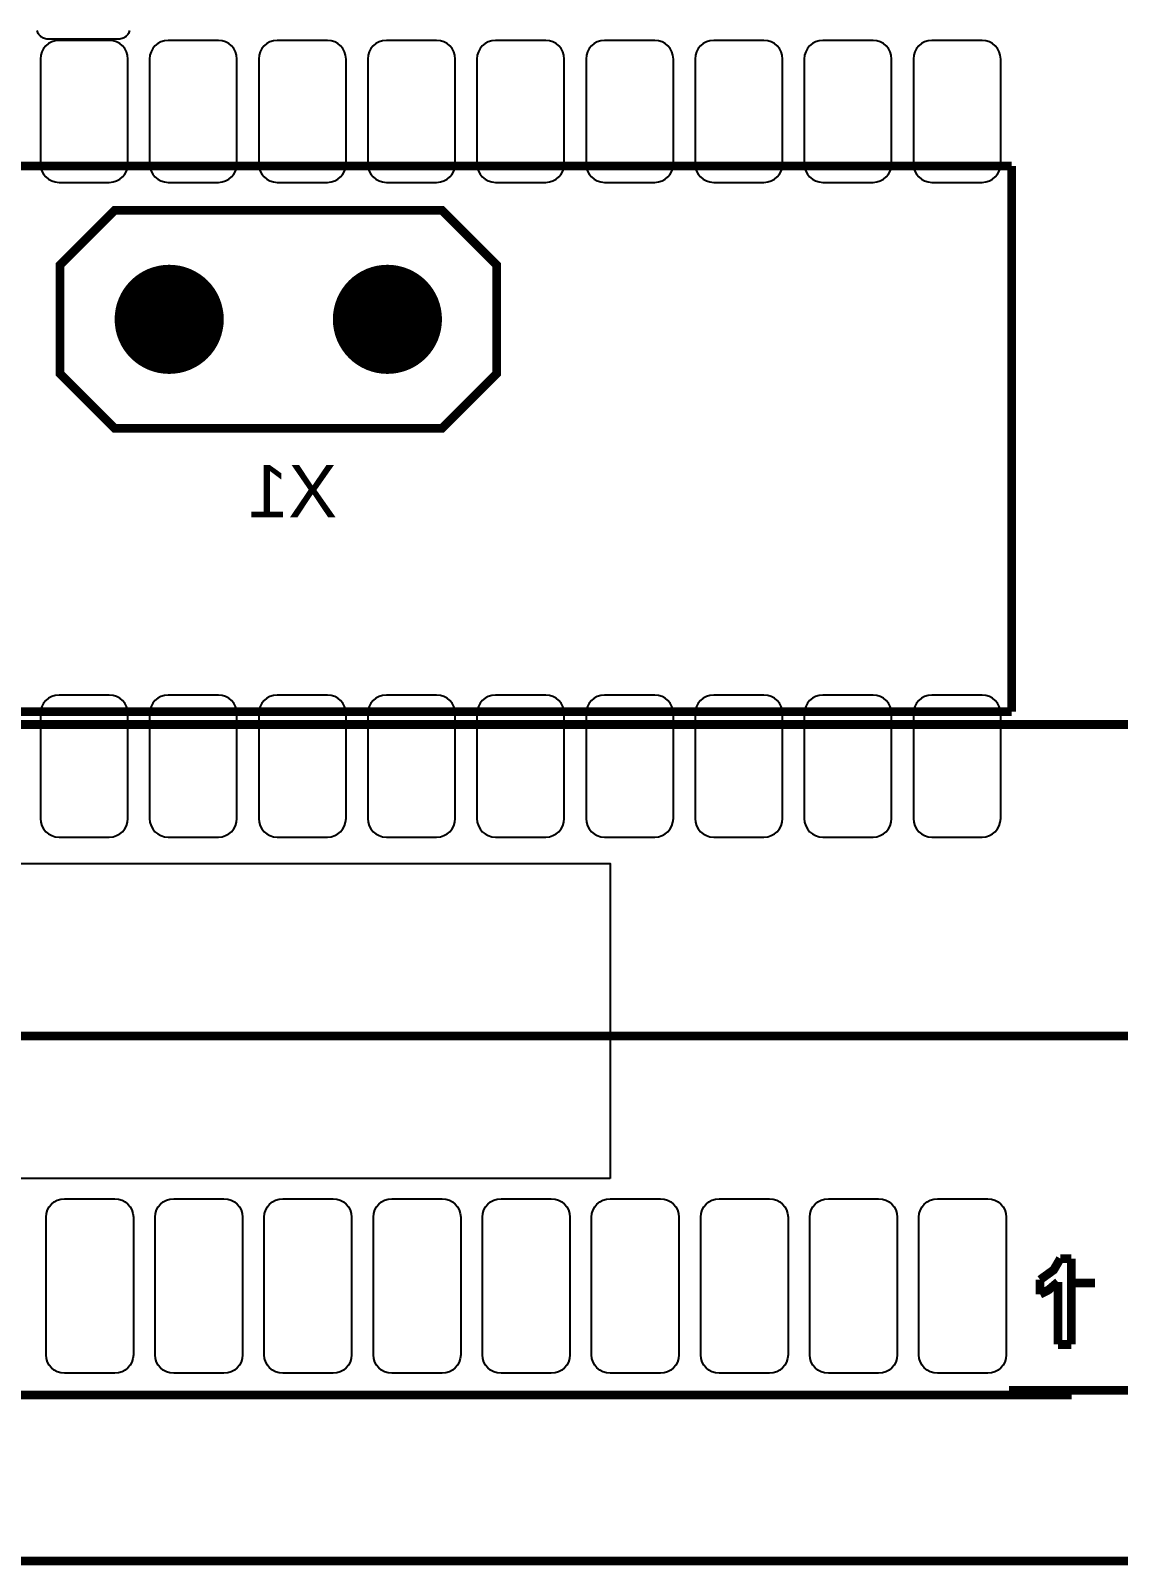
# Model space of a CAD drawing. Header units: inches. Extents: x -2.89 to 2.89, y -1.51 to 1.51.
# Drawn here: x -0.498 to 0.498, y -1.513 to -0.106 of the extents above; entities that cross this region are included whole.
import ezdxf

# ---------------------------------------------------------------- set-up
doc = ezdxf.new("R2010")
doc.units = ezdxf.units.IN
doc.layers.get('0').update_dxf_attribs({"linetype": 'CONTINUOUS'})

# ---------------------------------------------------------------- blocks, each defined once
blk = doc.blocks.new('EPAD')
at = {"const_width": 0.5}
blk.add_lwpolyline([(-0.25, 0, 1), (0.25, 0, 1)], format="xyb", close=True, dxfattribs=at)

msp = doc.modelspace()

# ---------------------------------------------------------------- linework, layer by layer
at = {"const_width": 0.008}
for points in [[(-2.883315, -1.508752), (2.883315, -1.508752), (2.883315, 1.508752), (-2.883315, 1.508752), (-2.883315, -1.508752)], [(-2.883315, -1.508752), (2.883315, -1.508752), (2.883315, 1.508752), (-2.883315, 1.508752), (-2.883315, -1.508752)], [(-2.883315, -1.508752), (2.883315, -1.508752), (2.883315, 1.508752), (-2.883315, 1.508752), (-2.883315, -1.508752)], [(-1.659228, 0.753839), (-1.659228, -0.702854), (-1.658445, -0.710904), (-1.656191, -0.718348), (-1.647848, -0.730844), (-1.635353, -0.739187), (-1.627908, -0.741441), (-1.619858, -0.742224), (1.096677, -0.742224)], [(-1.659228, 0.753839), (-1.659228, -0.702854), (-1.658445, -0.710904), (-1.656191, -0.718348), (-1.647848, -0.730844), (-1.635353, -0.739187), (-1.627908, -0.741441), (-1.619858, -0.742224), (1.096677, -0.742224)], [(-1.659228, 0.753839), (-1.659228, -0.702854), (-1.658445, -0.710904), (-1.656191, -0.718348), (-1.647848, -0.730844), (-1.635353, -0.739187), (-1.627908, -0.741441), (-1.619858, -0.742224), (1.096677, -0.742224)], [(-1.599457, -0.230406), (0.400543, -0.230406)], [(-1.599457, -0.230406), (0.400543, -0.230406)], [(-1.599457, -0.230406), (0.400543, -0.230406)], [(0.400543, -0.730406), (0.400543, -0.230406)], [(0.400543, -0.730406), (0.400543, -0.230406)], [(0.400543, -0.730406), (0.400543, -0.230406)], [(-0.121504, -0.270957), (-0.421504, -0.270957), (-0.471504, -0.320957), (-0.471504, -0.420957), (-0.421504, -0.470957), (-0.121504, -0.470957), (-0.071504, -0.420957), (-0.071504, -0.320957), (-0.121504, -0.270957)], [(-0.121504, -0.270957), (-0.421504, -0.270957), (-0.471504, -0.320957), (-0.471504, -0.420957), (-0.421504, -0.470957), (-0.121504, -0.470957), (-0.071504, -0.420957), (-0.071504, -0.320957), (-0.121504, -0.270957)], [(-0.121504, -0.270957), (-0.421504, -0.270957), (-0.471504, -0.320957), (-0.471504, -0.420957), (-0.421504, -0.470957), (-0.121504, -0.470957), (-0.071504, -0.420957), (-0.071504, -0.320957), (-0.121504, -0.270957)], [(-1.599457, -0.730406), (0.400543, -0.730406)], [(-1.599457, -0.730406), (0.400543, -0.730406)], [(-1.599457, -0.730406), (0.400543, -0.730406)], [(-1.974189, -1.027657), (1.451008, -1.027657)], [(-1.974189, -1.027657), (1.451008, -1.027657)], [(-1.974189, -1.027657), (1.451008, -1.027657)], [(0.426672, -1.251067), (0.439137, -1.242063), (0.445223, -1.231637)], [(0.426672, -1.251067), (0.439137, -1.242063), (0.445223, -1.231637)], [(0.426672, -1.251067), (0.439137, -1.242063), (0.445223, -1.231637)], [(0.445223, -1.231637), (0.455305, -1.231637)], [(0.445223, -1.231637), (0.455305, -1.231637)], [(0.445223, -1.231637), (0.455305, -1.231637)], [(0.455305, -1.231637), (0.455305, -1.310378)], [(0.455305, -1.231637), (0.455305, -1.310378)], [(0.455305, -1.231637), (0.455305, -1.310378)], [(0.426672, -1.264361), (0.426672, -1.251067)], [(0.426672, -1.264361), (0.426672, -1.251067)], [(0.426672, -1.264361), (0.426672, -1.251067)], [(0.443034, -1.253112), (0.434504, -1.260353), (0.426672, -1.264361)], [(0.443034, -1.253112), (0.434504, -1.260353), (0.426672, -1.264361)], [(0.443034, -1.253112), (0.434504, -1.260353), (0.426672, -1.264361)], [(0.443034, -1.310378), (0.443034, -1.253112)], [(0.443034, -1.310378), (0.443034, -1.253112)], [(0.443034, -1.310378), (0.443034, -1.253112)], [(0.457307, -1.254035), (0.476992, -1.254035)], [(0.457307, -1.254035), (0.476992, -1.254035)], [(0.457307, -1.254035), (0.476992, -1.254035)], [(0.455305, -1.310378), (0.443034, -1.310378)], [(0.455305, -1.310378), (0.443034, -1.310378)], [(0.455305, -1.310378), (0.443034, -1.310378)], [(0.398252, -1.352461), (1.569118, -1.352461)], [(0.398252, -1.352461), (1.569118, -1.352461)], [(0.398252, -1.352461), (1.569118, -1.352461)], [(0.455646, -1.356783), (-1.644354, -1.356783)], [(0.455646, -1.356783), (-1.644354, -1.356783)], [(0.455646, -1.356783), (-1.644354, -1.356783)]]:
    msp.add_lwpolyline(points, dxfattribs=at)
for points in [[(-0.407943, -0.10623), (-0.408185, -0.107196), (-0.408516, -0.10812), (-0.408931, -0.108997), (-0.409425, -0.109821), (-0.409994, -0.110588), (-0.410635, -0.111294), (-0.411341, -0.111935), (-0.412108, -0.112504), (-0.412932, -0.112999), (-0.413809, -0.113413), (-0.414733, -0.113744), (-0.4157, -0.113986), (-0.416705, -0.114135), (-0.417744, -0.114185), (-0.417744, -0.114185), (-0.482744, -0.114185), (-0.483783, -0.114135), (-0.484789, -0.113986), (-0.485756, -0.113744), (-0.48668, -0.113413), (-0.487556, -0.112999), (-0.48838, -0.112504), (-0.489148, -0.111935), (-0.489854, -0.111294), (-0.490494, -0.110588), (-0.491063, -0.109821), (-0.491557, -0.108997), (-0.491972, -0.10812), (-0.492303, -0.107196), (-0.492545, -0.10623)], [(0.032568, -1.158298), (-1.245779, -1.158298), (-1.245779, -0.869715), (0.032568, -0.869715), (0.032568, -1.158298)]]:
    msp.add_lwpolyline(points)
for points in [[(-0.472457, -0.245406), (-0.426457, -0.245406), (-0.422981, -0.245067), (-0.419767, -0.244094), (-0.416876, -0.242548), (-0.414371, -0.240491), (-0.412314, -0.237987), (-0.410768, -0.235096), (-0.409795, -0.231881), (-0.409457, -0.228406), (-0.409457, -0.132406), (-0.409795, -0.12893), (-0.410768, -0.125715), (-0.412314, -0.122824), (-0.414371, -0.12032), (-0.416876, -0.118263), (-0.419767, -0.116717), (-0.422981, -0.115744), (-0.426457, -0.115406), (-0.472457, -0.115406), (-0.475933, -0.115744), (-0.479147, -0.116717), (-0.482038, -0.118263), (-0.484543, -0.12032), (-0.486599, -0.122824), (-0.488145, -0.125715), (-0.489119, -0.12893), (-0.489457, -0.132406), (-0.489457, -0.228406), (-0.489119, -0.231881), (-0.488145, -0.235096), (-0.486599, -0.237987), (-0.484543, -0.240491), (-0.482038, -0.242548), (-0.479147, -0.244094), (-0.475933, -0.245067), (-0.472457, -0.245406)], [(-0.372457, -0.245406), (-0.326457, -0.245406), (-0.322981, -0.245067), (-0.319767, -0.244094), (-0.316876, -0.242548), (-0.314371, -0.240491), (-0.312314, -0.237987), (-0.310768, -0.235096), (-0.309795, -0.231881), (-0.309457, -0.228406), (-0.309457, -0.132406), (-0.309795, -0.12893), (-0.310768, -0.125715), (-0.312314, -0.122824), (-0.314371, -0.12032), (-0.316876, -0.118263), (-0.319767, -0.116717), (-0.322981, -0.115744), (-0.326457, -0.115406), (-0.372457, -0.115406), (-0.375933, -0.115744), (-0.379147, -0.116717), (-0.382038, -0.118263), (-0.384543, -0.12032), (-0.386599, -0.122824), (-0.388145, -0.125715), (-0.389119, -0.12893), (-0.389457, -0.132406), (-0.389457, -0.228406), (-0.389119, -0.231881), (-0.388145, -0.235096), (-0.386599, -0.237987), (-0.384543, -0.240491), (-0.382038, -0.242548), (-0.379147, -0.244094), (-0.375933, -0.245067), (-0.372457, -0.245406)], [(-0.272457, -0.245406), (-0.226457, -0.245406), (-0.222981, -0.245067), (-0.219767, -0.244094), (-0.216876, -0.242548), (-0.214371, -0.240491), (-0.212314, -0.237987), (-0.210768, -0.235096), (-0.209795, -0.231881), (-0.209457, -0.228406), (-0.209457, -0.132406), (-0.209795, -0.12893), (-0.210768, -0.125715), (-0.212314, -0.122824), (-0.214371, -0.12032), (-0.216876, -0.118263), (-0.219767, -0.116717), (-0.222981, -0.115744), (-0.226457, -0.115406), (-0.272457, -0.115406), (-0.275933, -0.115744), (-0.279147, -0.116717), (-0.282038, -0.118263), (-0.284543, -0.12032), (-0.286599, -0.122824), (-0.288145, -0.125715), (-0.289119, -0.12893), (-0.289457, -0.132406), (-0.289457, -0.228406), (-0.289119, -0.231881), (-0.288145, -0.235096), (-0.286599, -0.237987), (-0.284543, -0.240491), (-0.282038, -0.242548), (-0.279147, -0.244094), (-0.275933, -0.245067), (-0.272457, -0.245406)], [(-0.172457, -0.245406), (-0.126457, -0.245406), (-0.122981, -0.245067), (-0.119767, -0.244094), (-0.116876, -0.242548), (-0.114371, -0.240491), (-0.112314, -0.237987), (-0.110768, -0.235096), (-0.109795, -0.231881), (-0.109457, -0.228406), (-0.109457, -0.132406), (-0.109795, -0.12893), (-0.110768, -0.125715), (-0.112314, -0.122824), (-0.114371, -0.12032), (-0.116876, -0.118263), (-0.119767, -0.116717), (-0.122981, -0.115744), (-0.126457, -0.115406), (-0.172457, -0.115406), (-0.175933, -0.115744), (-0.179147, -0.116717), (-0.182038, -0.118263), (-0.184543, -0.12032), (-0.186599, -0.122824), (-0.188145, -0.125715), (-0.189119, -0.12893), (-0.189457, -0.132406), (-0.189457, -0.228406), (-0.189119, -0.231881), (-0.188145, -0.235096), (-0.186599, -0.237987), (-0.184543, -0.240491), (-0.182038, -0.242548), (-0.179147, -0.244094), (-0.175933, -0.245067), (-0.172457, -0.245406)], [(-0.072457, -0.245406), (-0.026457, -0.245406), (-0.022981, -0.245067), (-0.019767, -0.244094), (-0.016876, -0.242548), (-0.014371, -0.240491), (-0.012314, -0.237987), (-0.010768, -0.235096), (-0.009795, -0.231881), (-0.009457, -0.228406), (-0.009457, -0.132406), (-0.009795, -0.12893), (-0.010768, -0.125715), (-0.012314, -0.122824), (-0.014371, -0.12032), (-0.016876, -0.118263), (-0.019767, -0.116717), (-0.022981, -0.115744), (-0.026457, -0.115406), (-0.072457, -0.115406), (-0.075933, -0.115744), (-0.079147, -0.116717), (-0.082038, -0.118263), (-0.084543, -0.12032), (-0.086599, -0.122824), (-0.088145, -0.125715), (-0.089119, -0.12893), (-0.089457, -0.132406), (-0.089457, -0.228406), (-0.089119, -0.231881), (-0.088145, -0.235096), (-0.086599, -0.237987), (-0.084543, -0.240491), (-0.082038, -0.242548), (-0.079147, -0.244094), (-0.075933, -0.245067), (-0.072457, -0.245406)], [(0.027543, -0.245406), (0.073543, -0.245406), (0.077019, -0.245067), (0.080233, -0.244094), (0.083124, -0.242548), (0.085629, -0.240491), (0.087686, -0.237987), (0.089232, -0.235096), (0.090205, -0.231881), (0.090543, -0.228406), (0.090543, -0.132406), (0.090205, -0.12893), (0.089232, -0.125715), (0.087686, -0.122824), (0.085629, -0.12032), (0.083124, -0.118263), (0.080233, -0.116717), (0.077019, -0.115744), (0.073543, -0.115406), (0.027543, -0.115406), (0.024067, -0.115744), (0.020853, -0.116717), (0.017962, -0.118263), (0.015457, -0.12032), (0.013401, -0.122824), (0.011855, -0.125715), (0.010881, -0.12893), (0.010543, -0.132406), (0.010543, -0.228406), (0.010881, -0.231881), (0.011855, -0.235096), (0.013401, -0.237987), (0.015457, -0.240491), (0.017962, -0.242548), (0.020853, -0.244094), (0.024067, -0.245067), (0.027543, -0.245406)], [(0.127543, -0.245406), (0.173543, -0.245406), (0.177019, -0.245067), (0.180233, -0.244094), (0.183124, -0.242548), (0.185629, -0.240491), (0.187686, -0.237987), (0.189232, -0.235096), (0.190205, -0.231881), (0.190543, -0.228406), (0.190543, -0.132406), (0.190205, -0.12893), (0.189232, -0.125715), (0.187686, -0.122824), (0.185629, -0.12032), (0.183124, -0.118263), (0.180233, -0.116717), (0.177019, -0.115744), (0.173543, -0.115406), (0.127543, -0.115406), (0.124067, -0.115744), (0.120853, -0.116717), (0.117962, -0.118263), (0.115457, -0.12032), (0.113401, -0.122824), (0.111855, -0.125715), (0.110881, -0.12893), (0.110543, -0.132406), (0.110543, -0.228406), (0.110881, -0.231881), (0.111855, -0.235096), (0.113401, -0.237987), (0.115457, -0.240491), (0.117962, -0.242548), (0.120853, -0.244094), (0.124067, -0.245067), (0.127543, -0.245406)], [(0.227543, -0.245406), (0.273543, -0.245406), (0.277019, -0.245067), (0.280233, -0.244094), (0.283124, -0.242548), (0.285629, -0.240491), (0.287686, -0.237987), (0.289232, -0.235096), (0.290205, -0.231881), (0.290543, -0.228406), (0.290543, -0.132406), (0.290205, -0.12893), (0.289232, -0.125715), (0.287686, -0.122824), (0.285629, -0.12032), (0.283124, -0.118263), (0.280233, -0.116717), (0.277019, -0.115744), (0.273543, -0.115406), (0.227543, -0.115406), (0.224067, -0.115744), (0.220853, -0.116717), (0.217962, -0.118263), (0.215457, -0.12032), (0.213401, -0.122824), (0.211855, -0.125715), (0.210881, -0.12893), (0.210543, -0.132406), (0.210543, -0.228406), (0.210881, -0.231881), (0.211855, -0.235096), (0.213401, -0.237987), (0.215457, -0.240491), (0.217962, -0.242548), (0.220853, -0.244094), (0.224067, -0.245067), (0.227543, -0.245406)], [(0.327543, -0.245406), (0.373543, -0.245406), (0.377019, -0.245067), (0.380233, -0.244094), (0.383124, -0.242548), (0.385629, -0.240491), (0.387686, -0.237987), (0.389232, -0.235096), (0.390205, -0.231881), (0.390543, -0.228406), (0.390543, -0.132406), (0.390205, -0.12893), (0.389232, -0.125715), (0.387686, -0.122824), (0.385629, -0.12032), (0.383124, -0.118263), (0.380233, -0.116717), (0.377019, -0.115744), (0.373543, -0.115406), (0.327543, -0.115406), (0.324067, -0.115744), (0.320853, -0.116717), (0.317962, -0.118263), (0.315457, -0.12032), (0.313401, -0.122824), (0.311855, -0.125715), (0.310881, -0.12893), (0.310543, -0.132406), (0.310543, -0.228406), (0.310881, -0.231881), (0.311855, -0.235096), (0.313401, -0.237987), (0.315457, -0.240491), (0.317962, -0.242548), (0.320853, -0.244094), (0.324067, -0.245067), (0.327543, -0.245406)], [(-0.426457, -0.715406), (-0.472457, -0.715406), (-0.475933, -0.715744), (-0.479147, -0.716717), (-0.482038, -0.718263), (-0.484543, -0.72032), (-0.486599, -0.722824), (-0.488145, -0.725715), (-0.489119, -0.72893), (-0.489457, -0.732406), (-0.489457, -0.828406), (-0.489119, -0.831881), (-0.488145, -0.835096), (-0.486599, -0.837987), (-0.484543, -0.840491), (-0.482038, -0.842548), (-0.479147, -0.844094), (-0.475933, -0.845067), (-0.472457, -0.845406), (-0.426457, -0.845406), (-0.422981, -0.845067), (-0.419767, -0.844094), (-0.416876, -0.842548), (-0.414371, -0.840491), (-0.412314, -0.837987), (-0.410768, -0.835096), (-0.409795, -0.831881), (-0.409457, -0.828406), (-0.409457, -0.732406), (-0.409795, -0.72893), (-0.410768, -0.725715), (-0.412314, -0.722824), (-0.414371, -0.72032), (-0.416876, -0.718263), (-0.419767, -0.716717), (-0.422981, -0.715744), (-0.426457, -0.715406)], [(-0.326457, -0.715406), (-0.372457, -0.715406), (-0.375933, -0.715744), (-0.379147, -0.716717), (-0.382038, -0.718263), (-0.384543, -0.72032), (-0.386599, -0.722824), (-0.388145, -0.725715), (-0.389119, -0.72893), (-0.389457, -0.732406), (-0.389457, -0.828406), (-0.389119, -0.831881), (-0.388145, -0.835096), (-0.386599, -0.837987), (-0.384543, -0.840491), (-0.382038, -0.842548), (-0.379147, -0.844094), (-0.375933, -0.845067), (-0.372457, -0.845406), (-0.326457, -0.845406), (-0.322981, -0.845067), (-0.319767, -0.844094), (-0.316876, -0.842548), (-0.314371, -0.840491), (-0.312314, -0.837987), (-0.310768, -0.835096), (-0.309795, -0.831881), (-0.309457, -0.828406), (-0.309457, -0.732406), (-0.309795, -0.72893), (-0.310768, -0.725715), (-0.312314, -0.722824), (-0.314371, -0.72032), (-0.316876, -0.718263), (-0.319767, -0.716717), (-0.322981, -0.715744), (-0.326457, -0.715406)], [(-0.226457, -0.715406), (-0.272457, -0.715406), (-0.275933, -0.715744), (-0.279147, -0.716717), (-0.282038, -0.718263), (-0.284543, -0.72032), (-0.286599, -0.722824), (-0.288145, -0.725715), (-0.289119, -0.72893), (-0.289457, -0.732406), (-0.289457, -0.828406), (-0.289119, -0.831881), (-0.288145, -0.835096), (-0.286599, -0.837987), (-0.284543, -0.840491), (-0.282038, -0.842548), (-0.279147, -0.844094), (-0.275933, -0.845067), (-0.272457, -0.845406), (-0.226457, -0.845406), (-0.222981, -0.845067), (-0.219767, -0.844094), (-0.216876, -0.842548), (-0.214371, -0.840491), (-0.212314, -0.837987), (-0.210768, -0.835096), (-0.209795, -0.831881), (-0.209457, -0.828406), (-0.209457, -0.732406), (-0.209795, -0.72893), (-0.210768, -0.725715), (-0.212314, -0.722824), (-0.214371, -0.72032), (-0.216876, -0.718263), (-0.219767, -0.716717), (-0.222981, -0.715744), (-0.226457, -0.715406)], [(-0.126457, -0.715406), (-0.172457, -0.715406), (-0.175933, -0.715744), (-0.179147, -0.716717), (-0.182038, -0.718263), (-0.184543, -0.72032), (-0.186599, -0.722824), (-0.188145, -0.725715), (-0.189119, -0.72893), (-0.189457, -0.732406), (-0.189457, -0.828406), (-0.189119, -0.831881), (-0.188145, -0.835096), (-0.186599, -0.837987), (-0.184543, -0.840491), (-0.182038, -0.842548), (-0.179147, -0.844094), (-0.175933, -0.845067), (-0.172457, -0.845406), (-0.126457, -0.845406), (-0.122981, -0.845067), (-0.119767, -0.844094), (-0.116876, -0.842548), (-0.114371, -0.840491), (-0.112314, -0.837987), (-0.110768, -0.835096), (-0.109795, -0.831881), (-0.109457, -0.828406), (-0.109457, -0.732406), (-0.109795, -0.72893), (-0.110768, -0.725715), (-0.112314, -0.722824), (-0.114371, -0.72032), (-0.116876, -0.718263), (-0.119767, -0.716717), (-0.122981, -0.715744), (-0.126457, -0.715406)], [(-0.026457, -0.715406), (-0.072457, -0.715406), (-0.075933, -0.715744), (-0.079147, -0.716717), (-0.082038, -0.718263), (-0.084543, -0.72032), (-0.086599, -0.722824), (-0.088145, -0.725715), (-0.089119, -0.72893), (-0.089457, -0.732406), (-0.089457, -0.828406), (-0.089119, -0.831881), (-0.088145, -0.835096), (-0.086599, -0.837987), (-0.084543, -0.840491), (-0.082038, -0.842548), (-0.079147, -0.844094), (-0.075933, -0.845067), (-0.072457, -0.845406), (-0.026457, -0.845406), (-0.022981, -0.845067), (-0.019767, -0.844094), (-0.016876, -0.842548), (-0.014371, -0.840491), (-0.012314, -0.837987), (-0.010768, -0.835096), (-0.009795, -0.831881), (-0.009457, -0.828406), (-0.009457, -0.732406), (-0.009795, -0.72893), (-0.010768, -0.725715), (-0.012314, -0.722824), (-0.014371, -0.72032), (-0.016876, -0.718263), (-0.019767, -0.716717), (-0.022981, -0.715744), (-0.026457, -0.715406)], [(0.073543, -0.715406), (0.027543, -0.715406), (0.024067, -0.715744), (0.020853, -0.716717), (0.017962, -0.718263), (0.015457, -0.72032), (0.013401, -0.722824), (0.011855, -0.725715), (0.010881, -0.72893), (0.010543, -0.732406), (0.010543, -0.828406), (0.010881, -0.831881), (0.011855, -0.835096), (0.013401, -0.837987), (0.015457, -0.840491), (0.017962, -0.842548), (0.020853, -0.844094), (0.024067, -0.845067), (0.027543, -0.845406), (0.073543, -0.845406), (0.077019, -0.845067), (0.080233, -0.844094), (0.083124, -0.842548), (0.085629, -0.840491), (0.087686, -0.837987), (0.089232, -0.835096), (0.090205, -0.831881), (0.090543, -0.828406), (0.090543, -0.732406), (0.090205, -0.72893), (0.089232, -0.725715), (0.087686, -0.722824), (0.085629, -0.72032), (0.083124, -0.718263), (0.080233, -0.716717), (0.077019, -0.715744), (0.073543, -0.715406)], [(0.173543, -0.715406), (0.127543, -0.715406), (0.124067, -0.715744), (0.120853, -0.716717), (0.117962, -0.718263), (0.115457, -0.72032), (0.113401, -0.722824), (0.111855, -0.725715), (0.110881, -0.72893), (0.110543, -0.732406), (0.110543, -0.828406), (0.110881, -0.831881), (0.111855, -0.835096), (0.113401, -0.837987), (0.115457, -0.840491), (0.117962, -0.842548), (0.120853, -0.844094), (0.124067, -0.845067), (0.127543, -0.845406), (0.173543, -0.845406), (0.177019, -0.845067), (0.180233, -0.844094), (0.183124, -0.842548), (0.185629, -0.840491), (0.187686, -0.837987), (0.189232, -0.835096), (0.190205, -0.831881), (0.190543, -0.828406), (0.190543, -0.732406), (0.190205, -0.72893), (0.189232, -0.725715), (0.187686, -0.722824), (0.185629, -0.72032), (0.183124, -0.718263), (0.180233, -0.716717), (0.177019, -0.715744), (0.173543, -0.715406)], [(0.273543, -0.715406), (0.227543, -0.715406), (0.224067, -0.715744), (0.220853, -0.716717), (0.217962, -0.718263), (0.215457, -0.72032), (0.213401, -0.722824), (0.211855, -0.725715), (0.210881, -0.72893), (0.210543, -0.732406), (0.210543, -0.828406), (0.210881, -0.831881), (0.211855, -0.835096), (0.213401, -0.837987), (0.215457, -0.840491), (0.217962, -0.842548), (0.220853, -0.844094), (0.224067, -0.845067), (0.227543, -0.845406), (0.273543, -0.845406), (0.277019, -0.845067), (0.280233, -0.844094), (0.283124, -0.842548), (0.285629, -0.840491), (0.287686, -0.837987), (0.289232, -0.835096), (0.290205, -0.831881), (0.290543, -0.828406), (0.290543, -0.732406), (0.290205, -0.72893), (0.289232, -0.725715), (0.287686, -0.722824), (0.285629, -0.72032), (0.283124, -0.718263), (0.280233, -0.716717), (0.277019, -0.715744), (0.273543, -0.715406)], [(0.373543, -0.715406), (0.327543, -0.715406), (0.324067, -0.715744), (0.320853, -0.716717), (0.317962, -0.718263), (0.315457, -0.72032), (0.313401, -0.722824), (0.311855, -0.725715), (0.310881, -0.72893), (0.310543, -0.732406), (0.310543, -0.828406), (0.310881, -0.831881), (0.311855, -0.835096), (0.313401, -0.837987), (0.315457, -0.840491), (0.317962, -0.842548), (0.320853, -0.844094), (0.324067, -0.845067), (0.327543, -0.845406), (0.373543, -0.845406), (0.377019, -0.845067), (0.380233, -0.844094), (0.383124, -0.842548), (0.385629, -0.840491), (0.387686, -0.837987), (0.389232, -0.835096), (0.390205, -0.831881), (0.390543, -0.828406), (0.390543, -0.732406), (0.390205, -0.72893), (0.389232, -0.725715), (0.387686, -0.722824), (0.385629, -0.72032), (0.383124, -0.718263), (0.380233, -0.716717), (0.377019, -0.715744), (0.373543, -0.715406)], [(-0.421354, -1.336783), (-0.467354, -1.336783), (-0.47083, -1.336445), (-0.474044, -1.335472), (-0.476935, -1.333926), (-0.47944, -1.331869), (-0.481497, -1.329365), (-0.483043, -1.326474), (-0.484016, -1.323259), (-0.484354, -1.319783), (-0.484354, -1.193783), (-0.484016, -1.190307), (-0.483043, -1.187093), (-0.481497, -1.184202), (-0.47944, -1.181698), (-0.476935, -1.179641), (-0.474044, -1.178095), (-0.47083, -1.177122), (-0.467354, -1.176783), (-0.421354, -1.176783), (-0.417878, -1.177122), (-0.414664, -1.178095), (-0.411773, -1.179641), (-0.409269, -1.181698), (-0.407212, -1.184202), (-0.405666, -1.187093), (-0.404693, -1.190307), (-0.404354, -1.193783), (-0.404354, -1.319783), (-0.404693, -1.323259), (-0.405666, -1.326474), (-0.407212, -1.329365), (-0.409269, -1.331869), (-0.411773, -1.333926), (-0.414664, -1.335472), (-0.417878, -1.336445), (-0.421354, -1.336783)], [(-0.321354, -1.336783), (-0.367354, -1.336783), (-0.37083, -1.336445), (-0.374044, -1.335472), (-0.376935, -1.333926), (-0.37944, -1.331869), (-0.381497, -1.329365), (-0.383043, -1.326474), (-0.384016, -1.323259), (-0.384354, -1.319783), (-0.384354, -1.193783), (-0.384016, -1.190307), (-0.383043, -1.187093), (-0.381497, -1.184202), (-0.37944, -1.181698), (-0.376935, -1.179641), (-0.374044, -1.178095), (-0.37083, -1.177122), (-0.367354, -1.176783), (-0.321354, -1.176783), (-0.317878, -1.177122), (-0.314664, -1.178095), (-0.311773, -1.179641), (-0.309269, -1.181698), (-0.307212, -1.184202), (-0.305666, -1.187093), (-0.304693, -1.190307), (-0.304354, -1.193783), (-0.304354, -1.319783), (-0.304693, -1.323259), (-0.305666, -1.326474), (-0.307212, -1.329365), (-0.309269, -1.331869), (-0.311773, -1.333926), (-0.314664, -1.335472), (-0.317878, -1.336445), (-0.321354, -1.336783)], [(-0.221354, -1.336783), (-0.267354, -1.336783), (-0.27083, -1.336445), (-0.274044, -1.335472), (-0.276935, -1.333926), (-0.27944, -1.331869), (-0.281497, -1.329365), (-0.283043, -1.326474), (-0.284016, -1.323259), (-0.284354, -1.319783), (-0.284354, -1.193783), (-0.284016, -1.190307), (-0.283043, -1.187093), (-0.281497, -1.184202), (-0.27944, -1.181698), (-0.276935, -1.179641), (-0.274044, -1.178095), (-0.27083, -1.177122), (-0.267354, -1.176783), (-0.221354, -1.176783), (-0.217878, -1.177122), (-0.214664, -1.178095), (-0.211773, -1.179641), (-0.209269, -1.181698), (-0.207212, -1.184202), (-0.205666, -1.187093), (-0.204693, -1.190307), (-0.204354, -1.193783), (-0.204354, -1.319783), (-0.204693, -1.323259), (-0.205666, -1.326474), (-0.207212, -1.329365), (-0.209269, -1.331869), (-0.211773, -1.333926), (-0.214664, -1.335472), (-0.217878, -1.336445), (-0.221354, -1.336783)], [(-0.121354, -1.336783), (-0.167354, -1.336783), (-0.17083, -1.336445), (-0.174044, -1.335472), (-0.176935, -1.333926), (-0.17944, -1.331869), (-0.181497, -1.329365), (-0.183043, -1.326474), (-0.184016, -1.323259), (-0.184354, -1.319783), (-0.184354, -1.193783), (-0.184016, -1.190307), (-0.183043, -1.187093), (-0.181497, -1.184202), (-0.17944, -1.181698), (-0.176935, -1.179641), (-0.174044, -1.178095), (-0.17083, -1.177122), (-0.167354, -1.176783), (-0.121354, -1.176783), (-0.117878, -1.177122), (-0.114664, -1.178095), (-0.111773, -1.179641), (-0.109269, -1.181698), (-0.107212, -1.184202), (-0.105666, -1.187093), (-0.104693, -1.190307), (-0.104354, -1.193783), (-0.104354, -1.319783), (-0.104693, -1.323259), (-0.105666, -1.326474), (-0.107212, -1.329365), (-0.109269, -1.331869), (-0.111773, -1.333926), (-0.114664, -1.335472), (-0.117878, -1.336445), (-0.121354, -1.336783)], [(-0.021354, -1.336783), (-0.067354, -1.336783), (-0.07083, -1.336445), (-0.074044, -1.335472), (-0.076935, -1.333926), (-0.07944, -1.331869), (-0.081497, -1.329365), (-0.083043, -1.326474), (-0.084016, -1.323259), (-0.084354, -1.319783), (-0.084354, -1.193783), (-0.084016, -1.190307), (-0.083043, -1.187093), (-0.081497, -1.184202), (-0.07944, -1.181698), (-0.076935, -1.179641), (-0.074044, -1.178095), (-0.07083, -1.177122), (-0.067354, -1.176783), (-0.021354, -1.176783), (-0.017878, -1.177122), (-0.014664, -1.178095), (-0.011773, -1.179641), (-0.009269, -1.181698), (-0.007212, -1.184202), (-0.005666, -1.187093), (-0.004693, -1.190307), (-0.004354, -1.193783), (-0.004354, -1.319783), (-0.004693, -1.323259), (-0.005666, -1.326474), (-0.007212, -1.329365), (-0.009269, -1.331869), (-0.011773, -1.333926), (-0.014664, -1.335472), (-0.017878, -1.336445), (-0.021354, -1.336783)], [(0.078646, -1.336783), (0.032646, -1.336783), (0.02917, -1.336445), (0.025956, -1.335472), (0.023065, -1.333926), (0.02056, -1.331869), (0.018503, -1.329365), (0.016957, -1.326474), (0.015984, -1.323259), (0.015646, -1.319783), (0.015646, -1.193783), (0.015984, -1.190307), (0.016957, -1.187093), (0.018503, -1.184202), (0.02056, -1.181698), (0.023065, -1.179641), (0.025956, -1.178095), (0.02917, -1.177122), (0.032646, -1.176783), (0.078646, -1.176783), (0.082122, -1.177122), (0.085336, -1.178095), (0.088227, -1.179641), (0.090731, -1.181698), (0.092788, -1.184202), (0.094334, -1.187093), (0.095307, -1.190307), (0.095646, -1.193783), (0.095646, -1.319783), (0.095307, -1.323259), (0.094334, -1.326474), (0.092788, -1.329365), (0.090731, -1.331869), (0.088227, -1.333926), (0.085336, -1.335472), (0.082122, -1.336445), (0.078646, -1.336783)], [(0.178646, -1.336783), (0.132646, -1.336783), (0.12917, -1.336445), (0.125956, -1.335472), (0.123065, -1.333926), (0.12056, -1.331869), (0.118503, -1.329365), (0.116957, -1.326474), (0.115984, -1.323259), (0.115646, -1.319783), (0.115646, -1.193783), (0.115984, -1.190307), (0.116957, -1.187093), (0.118503, -1.184202), (0.12056, -1.181698), (0.123065, -1.179641), (0.125956, -1.178095), (0.12917, -1.177122), (0.132646, -1.176783), (0.178646, -1.176783), (0.182122, -1.177122), (0.185336, -1.178095), (0.188227, -1.179641), (0.190731, -1.181698), (0.192788, -1.184202), (0.194334, -1.187093), (0.195307, -1.190307), (0.195646, -1.193783), (0.195646, -1.319783), (0.195307, -1.323259), (0.194334, -1.326474), (0.192788, -1.329365), (0.190731, -1.331869), (0.188227, -1.333926), (0.185336, -1.335472), (0.182122, -1.336445), (0.178646, -1.336783)], [(0.278646, -1.336783), (0.232646, -1.336783), (0.22917, -1.336445), (0.225956, -1.335472), (0.223065, -1.333926), (0.22056, -1.331869), (0.218503, -1.329365), (0.216957, -1.326474), (0.215984, -1.323259), (0.215646, -1.319783), (0.215646, -1.193783), (0.215984, -1.190307), (0.216957, -1.187093), (0.218503, -1.184202), (0.22056, -1.181698), (0.223065, -1.179641), (0.225956, -1.178095), (0.22917, -1.177122), (0.232646, -1.176783), (0.278646, -1.176783), (0.282122, -1.177122), (0.285336, -1.178095), (0.288227, -1.179641), (0.290731, -1.181698), (0.292788, -1.184202), (0.294334, -1.187093), (0.295307, -1.190307), (0.295646, -1.193783), (0.295646, -1.319783), (0.295307, -1.323259), (0.294334, -1.326474), (0.292788, -1.329365), (0.290731, -1.331869), (0.288227, -1.333926), (0.285336, -1.335472), (0.282122, -1.336445), (0.278646, -1.336783)], [(0.378646, -1.336783), (0.332646, -1.336783), (0.32917, -1.336445), (0.325956, -1.335472), (0.323065, -1.333926), (0.32056, -1.331869), (0.318503, -1.329365), (0.316957, -1.326474), (0.315984, -1.323259), (0.315646, -1.319783), (0.315646, -1.193783), (0.315984, -1.190307), (0.316957, -1.187093), (0.318503, -1.184202), (0.32056, -1.181698), (0.323065, -1.179641), (0.325956, -1.178095), (0.32917, -1.177122), (0.332646, -1.176783), (0.378646, -1.176783), (0.382122, -1.177122), (0.385336, -1.178095), (0.388227, -1.179641), (0.390731, -1.181698), (0.392788, -1.184202), (0.394334, -1.187093), (0.395307, -1.190307), (0.395646, -1.193783), (0.395646, -1.319783), (0.395307, -1.323259), (0.394334, -1.326474), (0.392788, -1.329365), (0.390731, -1.331869), (0.388227, -1.333926), (0.385336, -1.335472), (0.382122, -1.336445), (0.378646, -1.336783)]]:
    msp.add_lwpolyline(points, close=True)

# ---------------------------------------------------------------- block references
at = {"xscale": 0.1, "yscale": 0.1}
for p in [(-0.371504, -0.370957), (-0.171504, -0.370957)]:
    msp.add_blockref('EPAD', p, dxfattribs=at)

# ---------------------------------------------------------------- texts
at = {"text_generation_flag": 2, "width": 1.041667}
msp.add_text('X1', height=0.048, dxfattribs=at).set_placement((-0.217567, -0.552295))
msp.add_text('X1', height=0.048, dxfattribs=at).set_placement((-0.217567, -0.552295))
msp.add_text('X1', height=0.048, dxfattribs=at).set_placement((-0.217567, -0.552295))

doc.saveas('drawing.dxf')
